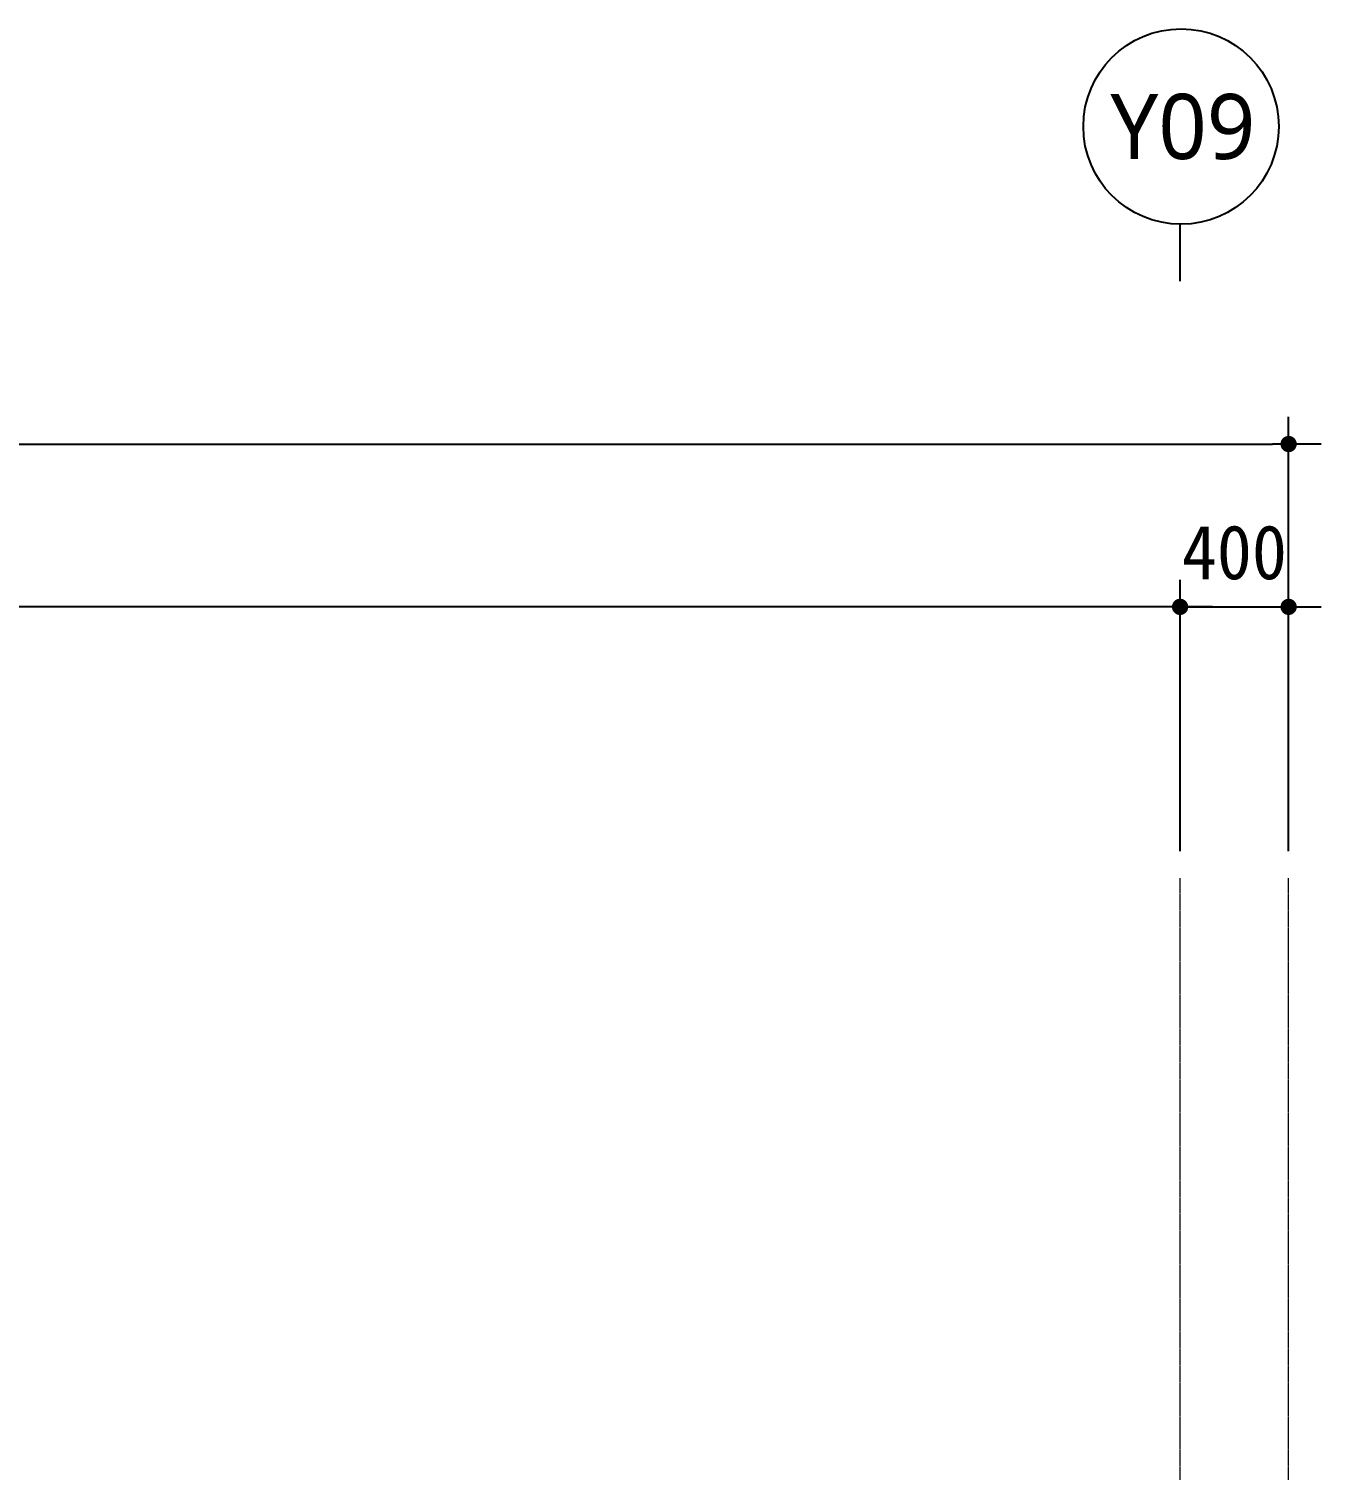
# Model space of a CAD drawing. Header units: inches. Extents: x 3675 to 732988, y -33059 to 70575.
# Drawn here: x 290503 to 295266, y -8031 to -2719 of the extents above; entities that cross this region are included whole.
import ezdxf
from ezdxf.enums import TextEntityAlignment as Align

# ---------------------------------------------------------------- set-up
doc = ezdxf.new("R2010")
doc.units = ezdxf.units.IN
doc.header["$MEASUREMENT"] = 0
doc.linetypes.add('CEN', pattern=[62, 60, -1, 0, -1])
doc.layers.get('0').update_dxf_attribs({"linetype": 'CONTINUOUS'})
for name, color, linetype, lineweight in [('A-AXIS-BUBL', 7, 'CONTINUOUS', 25), ('A-AXIS-LINE', 1, 'CEN', 15), ('A-DIMS', 7, 'CONTINUOUS', 25), ('A-XXXX-TXT2', 3, 'CONTINUOUS', 25)]:
    doc.layers.add(name, color=color, linetype=linetype, lineweight=lineweight)
doc.styles.add('HY울릉도L', font='H2GTRE.TTF')
doc.styles.add('돋움체', font='')
doc.styles.add('맑은고딕', font='malgun.ttf')
doc.styles.get('돋움체').set_extended_font_data('DotumChe')
doc.dimstyles.new('CDIM', dxfattribs={"dimtxt": 2, "dimasz": 0.6, "dimexe": 1, "dimexo": 1, "dimgap": 1, "dimtad": 1, "dimdec": 0, "dimrnd": 0.5, "dimzin": 0, "dimdsep": 32, "dimlunit": 6, "dimtxsty": 'HY울릉도L', "dimblk1": '_CIDOT', "dimblk2": '_CIDOT', "dimsah": 1, "dimcen": 4.5, "dimclrd": 2, "dimclre": 2, "dimclrt": 7, "dimadec": 0, "dimazin": 0, "dimtfac": 1, "dimtdec": 0, "dimtix": 1, "dimtmove": 2, "dimatfit": 1, "dimldrblk": '_CIDOT', "dimfxl": 1, "dimtolj": 1, "dimtzin": 0, "dimlwd": -1, "dimarcsym": 0})

# ---------------------------------------------------------------- blocks, each defined once
blk = doc.blocks.new('_CIDOT')
at = {"color": 0, "linetype": 'ByBlock'}
blk.add_line((2, 0), (-1, 0), dxfattribs=at)
at = {"color": 0, "linetype": 'ByBlock', "const_width": 0.5}
blk.add_lwpolyline([(-0.25, 0, 1), (0.25, 0, 1)], format="xyb", close=True, dxfattribs=at)
blk = doc.blocks.new('*D799')
at = {"layer": 'A-DIMS', "lineweight": -2, "transparency": 16777216}
for p, q in [((281745.6, -5749.5), (281745.6, -4749.5)), ((294745.6, -5749.5), (294745.6, -4749.5))]:
    blk.add_line(p, q, dxfattribs=at)
at = {"layer": 'A-DIMS', "transparency": 16777216}
blk.add_line((294685.6, -4849.5), (281805.6, -4849.5), dxfattribs=at)
at = {"layer": 'A-DIMS', "transparency": 16777216, "xscale": 60, "yscale": 60, "zscale": 60, "rotation": 180}
blk.add_blockref('_CIDOT', (281745.6, -4849.5), dxfattribs=at)
at = {"layer": 'A-DIMS', "transparency": 16777216, "xscale": 60, "yscale": 60, "zscale": 60}
blk.add_blockref('_CIDOT', (294745.6, -4849.5), dxfattribs=at)
at = {"layer": 'A-DIMS', "color": 3, "transparency": 16777216, "insert": (288245.6, -4630.4), "char_height": 200, "attachment_point": 5, "style": '돋움체'}
blk.add_mtext('\\A1;13,000', dxfattribs=at)
blk = doc.blocks.new('*D800')
at = {"layer": 'A-DIMS', "lineweight": -2, "transparency": 16777216}
for p, q in [((281345.6, -5749.5), (281345.6, -4149.5)), ((295145.6, -5749.5), (295145.6, -4149.5))]:
    blk.add_line(p, q, dxfattribs=at)
at = {"layer": 'A-DIMS', "transparency": 16777216}
blk.add_line((281405.6, -4249.5), (295085.6, -4249.5), dxfattribs=at)
at = {"layer": 'A-DIMS', "transparency": 16777216, "xscale": 60, "yscale": 60, "zscale": 60, "rotation": 180}
blk.add_blockref('_CIDOT', (281345.6, -4249.5), dxfattribs=at)
at = {"layer": 'A-DIMS', "transparency": 16777216, "xscale": 60, "yscale": 60, "zscale": 60}
blk.add_blockref('_CIDOT', (295145.6, -4249.5), dxfattribs=at)
at = {"layer": 'A-DIMS', "color": 3, "transparency": 16777216, "insert": (288245.6, -4030.4), "char_height": 200, "attachment_point": 5, "style": '돋움체'}
blk.add_mtext('\\A1;13,800', dxfattribs=at)
blk = doc.blocks.new('*D801')
at = {"layer": 'A-DIMS', "lineweight": -2, "transparency": 16777216}
for p, q in [((294745.6, -5749.5), (294745.6, -4749.5)), ((295145.6, -5749.5), (295145.6, -4749.5))]:
    blk.add_line(p, q, dxfattribs=at)
at = {"layer": 'A-DIMS', "transparency": 16777216}
for p, q in [((294685.6, -4849.5), (294625.6, -4849.5)), ((294745.6, -4849.5), (295145.6, -4849.5)), ((295205.6, -4849.5), (295265.6, -4849.5))]:
    blk.add_line(p, q, dxfattribs=at)
at = {"layer": 'A-DIMS', "transparency": 16777216, "xscale": 60, "yscale": 60, "zscale": 60}
blk.add_blockref('_CIDOT', (294745.6, -4849.5), dxfattribs=at)
at = {"layer": 'A-DIMS', "transparency": 16777216, "xscale": 60, "yscale": 60, "zscale": 60, "rotation": 180}
blk.add_blockref('_CIDOT', (295145.6, -4849.5), dxfattribs=at)
at = {"layer": 'A-DIMS', "color": 3, "transparency": 16777216, "insert": (294945.6, -4649.3), "char_height": 200, "attachment_point": 5, "style": '돋움체'}
blk.add_mtext('\\A1;400', dxfattribs=at)

msp = doc.modelspace()

# ---------------------------------------------------------------- linework, layer by layer
at = {"layer": 'A-AXIS-BUBL', "ltscale": 0.2}
msp.add_line((294745.6, -3649.5), (294745.6, -3439.5), dxfattribs=at)
msp.add_circle((294749.1, -3079.5), 360, dxfattribs=at)
at = {"layer": 'A-AXIS-LINE'}
for p, q in [((294745.6, -14599.5), (294745.6, -5849.5)), ((295145.6, -14599.5), (295145.6, -5849.5))]:
    msp.add_line(p, q, dxfattribs=at)

# ---------------------------------------------------------------- texts
at = {"layer": 'A-XXXX-TXT2', "ltscale": 0.2, "style": '맑은고딕'}
msp.add_text('Y09', height=240, dxfattribs=at).set_placement((294755.8, -3079.3), align=Align.MIDDLE_CENTER)

# ---------------------------------------------------------------- dimensions: what is measured, and where the dimension line sits
at = {"layer": 'A-DIMS'}
for base, p1, picture, middle in [((295145.6, -4249.5), (281345.6, -5849.5), '*D800', (288245.6, -4030.4)), ((295145.6, -4849.5), (294745.6, -5849.5), '*D801', (294945.6, -4649.3))]:
    dim = msp.add_linear_dim(base=base, p1=p1, p2=(295145.6, -5849.5), dimstyle='CDIM', override={"dimscale": 100, "dimtxsty": '돋움체', "dimclrd": 256, "dimclre": 256, "dimclrt": 3}, dxfattribs=at)
    dim.commit()
    dim.dimension.update_dxf_attribs({"geometry": picture, "text_midpoint": middle})
dim = msp.add_linear_dim(base=(281745.6, -4849.5), p1=(294745.6, -5849.5), p2=(281745.6, -5849.5), angle=180, dimstyle='CDIM', override={"dimscale": 100, "dimtxsty": '돋움체', "dimclrd": 256, "dimclre": 256, "dimclrt": 3}, dxfattribs=at)
dim.commit()
dim.dimension.update_dxf_attribs({"geometry": '*D799', "text_midpoint": (288245.6, -4630.4)})

doc.saveas('drawing.dxf')
